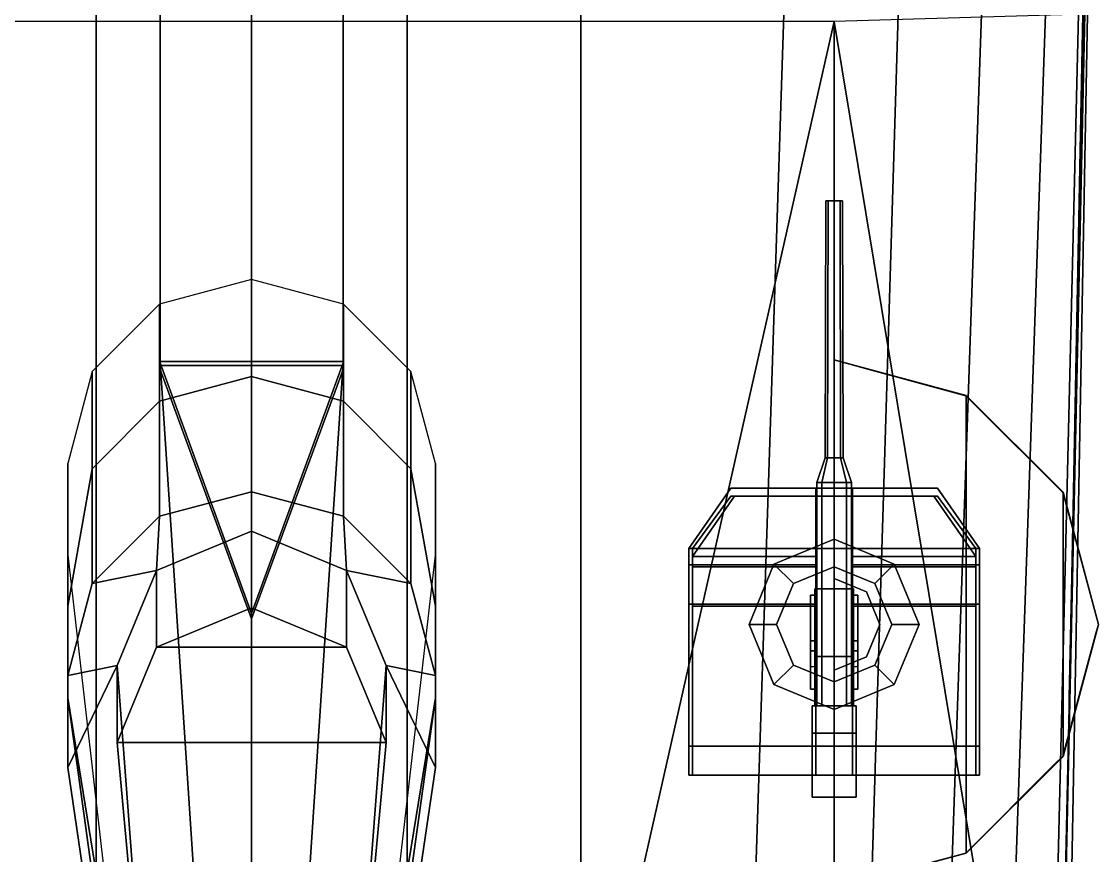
# Model space of a CAD drawing. Header units: millimetres. Extents: x -9 to 9, y -100 to 98.
# Drawn here: x -2.52 to 9.26, y -18.04 to -8.92 of the extents above; entities that cross this region are included whole.
import ezdxf

# ---------------------------------------------------------------- set-up
doc = ezdxf.new("R2010")
doc.units = ezdxf.units.MM
for name, color, linetype in [('barrel', 1, 'Continuous'), ('cables', 6, 'Continuous'), ('railings', 6, 'Continuous'), ('sleeve', 5, 'Continuous'), ('superstructure', 3, 'Continuous'), ('turret', 2, 'Continuous')]:
    doc.layers.add(name, color=color, linetype=linetype)

msp = doc.modelspace()

# ---------------------------------------------------------------- linework, layer by layer
for points in [[(-3.6, -8.84, -5.82), (-1.7, -8.84, -5.85), (-1.7, -23.54, -5.74), (-3.6, -23.54, -5.5)], [(0, -23.54, -5.97), (-1.7, -23.54, -5.74), (-1.7, -8.84, -5.85), (0, -8.84, -5.97)], [(0, -8.84, -5.97), (1.7, -8.84, -5.85), (1.7, -23.54, -5.74), (0, -23.54, -5.97)], [(3.6, -23.54, -5.5), (1.7, -23.54, -5.74), (1.7, -8.84, -5.85), (3.6, -8.84, -5.82)], [(5.34, -23.54, -5.18), (3.6, -23.54, -5.5), (3.6, -8.84, -5.82), (5.82, -8.84, -5.55)], [(6.62, -23.54, -4.65), (5.34, -23.54, -5.18), (5.82, -8.84, -5.55), (7.07, -8.84, -4.95)], [(7.47, -23.54, -4.05), (6.62, -23.54, -4.65), (7.07, -8.84, -4.95), (7.98, -8.84, -4.23)], [(8.17, -23.54, -3.2), (7.47, -23.54, -4.05), (7.98, -8.84, -4.23), (8.68, -8.84, -3.2)], [(8.69, -23.54, -1.82), (8.17, -23.54, -3.2), (8.68, -8.84, -3.2), (9.04, -8.84, -2.17)], [(8.8, -23.54, -0.89), (8.69, -23.54, -1.82), (9.04, -8.84, -2.17), (9.09, -8.84, -1.44)], [(8.79, -23.54, 4.91), (8.87, -23.54, 3.52), (9.14, -8.84, 3.52), (9.11, -8.84, 4.91)], [(8.87, -23.54, 3.52), (8.8, -23.54, -0.89), (9.09, -8.84, -1.44), (9.14, -8.84, 3.52)]]:
    msp.add_3dface(points)
at = {"layer": 'barrel'}
for points in [[(6.299, -13.69, 9.289), (6.27, -13.69, 9.36), (6.28, -10.88, 9.36), (6.306, -10.88, 9.296)], [(6.27, -13.69, 9.36), (6.299, -13.69, 9.431), (6.306, -10.88, 9.424), (6.28, -10.88, 9.36)], [(6.306, -10.88, 9.424), (6.37, -10.88, 9.45), (6.434, -10.88, 9.424), (6.28, -10.88, 9.36)], [(6.28, -10.88, 9.36), (6.434, -10.88, 9.424), (6.46, -10.88, 9.36), (6.306, -10.88, 9.296)], [(6.37, -13.69, 9.26), (6.299, -13.69, 9.289), (6.306, -10.88, 9.296), (6.37, -10.88, 9.27)], [(6.299, -13.69, 9.431), (6.37, -13.69, 9.46), (6.37, -10.88, 9.45), (6.306, -10.88, 9.424)], [(6.306, -10.88, 9.296), (6.46, -10.88, 9.36), (6.434, -10.88, 9.296), (6.37, -10.88, 9.27)], [(6.441, -13.69, 9.289), (6.37, -13.69, 9.26), (6.37, -10.88, 9.27), (6.434, -10.88, 9.296)], [(6.37, -13.69, 9.46), (6.441, -13.69, 9.431), (6.434, -10.88, 9.424), (6.37, -10.88, 9.45)], [(6.47, -13.69, 9.36), (6.441, -13.69, 9.289), (6.434, -10.88, 9.296), (6.46, -10.88, 9.36)], [(6.441, -13.69, 9.431), (6.47, -13.69, 9.36), (6.46, -10.88, 9.36), (6.434, -10.88, 9.424)], [(6.236, -13.96, 9.226), (6.18, -13.96, 9.36), (6.27, -13.69, 9.36), (6.299, -13.69, 9.289)], [(6.18, -13.96, 9.36), (6.236, -13.96, 9.494), (6.299, -13.69, 9.431), (6.27, -13.69, 9.36)], [(6.37, -13.96, 9.17), (6.236, -13.96, 9.226), (6.299, -13.69, 9.289), (6.37, -13.69, 9.26)], [(6.236, -13.96, 9.494), (6.37, -13.96, 9.55), (6.37, -13.69, 9.46), (6.299, -13.69, 9.431)], [(6.504, -13.96, 9.226), (6.37, -13.96, 9.17), (6.37, -13.69, 9.26), (6.441, -13.69, 9.289)], [(6.37, -13.96, 9.55), (6.504, -13.96, 9.494), (6.441, -13.69, 9.431), (6.37, -13.69, 9.46)], [(6.56, -13.96, 9.36), (6.504, -13.96, 9.226), (6.441, -13.69, 9.289), (6.47, -13.69, 9.36)], [(6.504, -13.96, 9.494), (6.56, -13.96, 9.36), (6.47, -13.69, 9.36), (6.441, -13.69, 9.431)], [(6.236, -13.96, 9.494), (6.18, -13.96, 9.36), (6.18, -16.4, 9.36), (6.236, -16.4, 9.494)], [(6.18, -13.96, 9.36), (6.236, -13.96, 9.226), (6.236, -16.4, 9.226), (6.18, -16.4, 9.36)], [(6.37, -13.96, 9.55), (6.236, -13.96, 9.494), (6.236, -16.4, 9.494), (6.37, -16.4, 9.55)], [(6.236, -13.96, 9.226), (6.37, -13.96, 9.17), (6.37, -16.4, 9.17), (6.236, -16.4, 9.226)], [(6.504, -13.96, 9.494), (6.37, -13.96, 9.55), (6.37, -16.4, 9.55), (6.504, -16.4, 9.494)], [(6.37, -13.96, 9.17), (6.504, -13.96, 9.226), (6.504, -16.4, 9.226), (6.37, -16.4, 9.17)], [(6.56, -13.96, 9.36), (6.504, -13.96, 9.494), (6.504, -16.4, 9.494), (6.56, -16.4, 9.36)], [(6.504, -13.96, 9.226), (6.56, -13.96, 9.36), (6.56, -16.4, 9.36), (6.504, -16.4, 9.226)], [(6.13, -16.4, 9.73), (6.13, -16.4, 8.95), (6.13, -16.7, 9.52), (6.13, -16.7, 9.73)], [(6.61, -16.4, 9.73), (6.61, -16.4, 8.95), (6.13, -16.4, 8.95), (6.13, -16.4, 9.73)], [(6.61, -16.7, 9.73), (6.61, -16.4, 9.73), (6.13, -16.4, 9.73), (6.13, -16.7, 9.73)], [(6.13, -16.4, 8.95), (6.13, -17.4, 8.95), (6.13, -17.4, 9.52), (6.13, -16.7, 9.52)], [(6.61, -16.4, 8.95), (6.61, -17.4, 8.95), (6.13, -17.4, 8.95), (6.13, -16.4, 8.95)], [(6.61, -16.7, 9.52), (6.61, -16.4, 8.95), (6.61, -16.4, 9.73), (6.61, -16.7, 9.73)], [(6.61, -17.4, 9.52), (6.61, -17.4, 8.95), (6.61, -16.4, 8.95), (6.61, -16.7, 9.52)], [(6.13, -16.7, 9.73), (6.13, -16.7, 9.52), (6.61, -16.7, 9.52), (6.61, -16.7, 9.73)], [(6.13, -16.7, 9.52), (6.13, -17.4, 9.52), (6.61, -17.4, 9.52), (6.61, -16.7, 9.52)], [(6.13, -17.4, 9.52), (6.13, -17.4, 8.95), (6.61, -17.4, 8.95), (6.61, -17.4, 9.52)]]:
    msp.add_3dface(points, dxfattribs=at)
at = {"layer": 'cables'}
for points in [[(-1, -12.65, 28.37), (-1, 2.26, 26.37), (-1, 2.26, 26.44), (-1, -12.65, 28.44)], [(-1, -12.65, 28.44), (-1, 2.26, 26.44), (-1, 2.26, 26.37), (-1, -12.65, 28.37)], [(1, -12.65, 28.37), (1, 2.26, 26.37), (1, 2.26, 26.44), (1, -12.65, 28.44)], [(1, -12.65, 28.44), (1, 2.26, 26.44), (1, 2.26, 26.37), (1, -12.65, 28.37)], [(1, -12.68, 28.41), (1, -12.635, 28.436), (-1, -12.635, 28.436), (-1, -12.68, 28.41)], [(1, -12.635, 28.436), (1, -12.635, 28.384), (-1, -12.635, 28.384), (-1, -12.635, 28.436)], [(1, -12.635, 28.384), (1, -12.68, 28.41), (-1, -12.68, 28.41), (-1, -12.635, 28.384)], [(0, -27.82, 31.31), (-1, -12.65, 28.37), (-1, -12.65, 28.44), (0, -27.82, 31.38)], [(0, -27.82, 31.38), (-1, -12.65, 28.44), (-1, -12.65, 28.37), (0, -27.82, 31.31)], [(0, -15.45, 19.15), (-1, -12.724, 28.384), (-1, -12.65, 28.37), (0, -15.39, 19.17)], [(0, -15.39, 19.17), (-1, -12.65, 28.37), (-1, -12.724, 28.384), (0, -15.45, 19.15)], [(0, -27.82, 31.38), (1, -12.65, 28.44), (1, -12.65, 28.37), (0, -27.82, 31.31)], [(0, -27.82, 31.31), (1, -12.65, 28.37), (1, -12.65, 28.44), (0, -27.82, 31.38)], [(0, -15.45, 19.15), (1, -12.724, 28.384), (1, -12.65, 28.37), (0, -15.39, 19.17)], [(0, -15.39, 19.17), (1, -12.65, 28.37), (1, -12.724, 28.384), (0, -15.45, 19.15)]]:
    msp.add_3dface(points, dxfattribs=at)
at = {"layer": 'railings'}
for points in [[(6.37, -8.92, 7.26), (6.37, -8.92, 8.29), (6.37, -9.02, 8.29), (6.37, -9.02, 7.26)], [(6.37, -9.02, 7.26), (6.37, -9.02, 8.29), (6.37, -8.92, 8.29), (6.37, -8.92, 7.26)], [(9.05, -11.49, 5.36), (9.1, -8.94, 5.36), (9.1, -8.94, 5.47), (9.05, -11.49, 5.47)], [(9.05, -11.49, 5.47), (9.1, -8.94, 5.47), (9.1, -8.94, 5.36), (9.05, -11.49, 5.36)], [(9.05, -11.49, 5.94), (9.1, -8.94, 5.94), (9.1, -8.94, 5.83), (9.05, -11.49, 5.83)], [(9.05, -11.49, 5.83), (9.1, -8.94, 5.83), (9.1, -8.94, 5.94), (9.05, -11.49, 5.94)], [(9.11, -8.84, 4.91), (9.11, -8.84, 5.94), (9.1, -8.94, 5.94), (9.1, -8.94, 4.91)], [(9.1, -8.94, 4.91), (9.1, -8.94, 5.94), (9.11, -8.84, 5.94), (9.11, -8.84, 4.91)], [(6.37, -11.33, 7.71), (6.37, -9.02, 7.71), (6.37, -9.02, 7.82), (6.37, -11.33, 7.82)], [(6.37, -11.33, 7.82), (6.37, -9.02, 7.82), (6.37, -9.02, 7.71), (6.37, -11.33, 7.71)], [(6.37, -11.33, 8.29), (6.37, -9.02, 8.29), (6.37, -9.02, 8.18), (6.37, -11.33, 8.18)], [(6.37, -11.33, 8.18), (6.37, -9.02, 8.18), (6.37, -9.02, 8.29), (6.37, -11.33, 8.29)], [(6.37, -11.43, 7.26), (6.37, -11.43, 8.29), (6.37, -11.33, 8.29), (6.37, -11.33, 7.26)], [(6.37, -11.33, 7.26), (6.37, -11.33, 8.29), (6.37, -11.43, 8.29), (6.37, -11.43, 7.26)], [(6.37, -12.62, 7.82), (6.37, -11.43, 7.82), (6.37, -11.43, 7.71), (6.37, -12.62, 7.71)], [(6.37, -12.62, 7.71), (6.37, -11.43, 7.71), (6.37, -11.43, 7.82), (6.37, -12.62, 7.82)], [(6.37, -12.62, 8.18), (6.37, -11.43, 8.18), (6.37, -11.43, 8.29), (6.37, -12.62, 8.29)], [(6.37, -12.62, 8.29), (6.37, -11.43, 8.29), (6.37, -11.43, 8.18), (6.37, -12.62, 8.18)], [(9.05, -11.59, 4.91), (9.05, -11.59, 5.94), (9.05, -11.49, 5.94), (9.05, -11.49, 4.91)], [(9.05, -11.49, 4.91), (9.05, -11.49, 5.94), (9.05, -11.59, 5.94), (9.05, -11.59, 4.91)], [(8.99, -13.9, 5.47), (9.05, -11.59, 5.47), (9.05, -11.59, 5.36), (8.99, -13.9, 5.36)], [(8.99, -13.9, 5.36), (9.05, -11.59, 5.36), (9.05, -11.59, 5.47), (8.99, -13.9, 5.47)], [(8.99, -13.9, 5.83), (9.05, -11.59, 5.83), (9.05, -11.59, 5.94), (8.99, -13.9, 5.94)], [(8.99, -13.9, 5.94), (9.05, -11.59, 5.94), (9.05, -11.59, 5.83), (8.99, -13.9, 5.83)], [(6.37, -12.62, 7.26), (6.37, -12.62, 8.29), (6.74, -12.72, 8.29), (6.74, -12.72, 7.26)], [(6.74, -12.72, 7.26), (6.74, -12.72, 8.29), (6.37, -12.62, 8.29), (6.37, -12.62, 7.26)], [(7.81, -13.01, 7.82), (6.74, -12.72, 7.82), (6.74, -12.72, 7.71), (7.81, -13.01, 7.71)], [(7.81, -13.01, 7.71), (6.74, -12.72, 7.71), (6.74, -12.72, 7.82), (7.81, -13.01, 7.82)], [(7.81, -13.01, 8.18), (6.74, -12.72, 8.18), (6.74, -12.72, 8.29), (7.81, -13.01, 8.29)], [(7.81, -13.01, 8.29), (6.74, -12.72, 8.29), (6.74, -12.72, 8.18), (7.81, -13.01, 8.18)], [(7.91, -13.11, 7.26), (7.91, -13.11, 8.29), (7.81, -13.01, 8.29), (7.81, -13.01, 7.26)], [(7.81, -13.01, 7.26), (7.81, -13.01, 8.29), (7.91, -13.11, 8.29), (7.91, -13.11, 7.26)], [(8.87, -14.07, 7.71), (7.91, -13.11, 7.71), (7.91, -13.11, 7.82), (8.87, -14.07, 7.82)], [(8.87, -14.07, 7.82), (7.91, -13.11, 7.82), (7.91, -13.11, 7.71), (8.87, -14.07, 7.71)], [(8.87, -14.07, 8.29), (7.91, -13.11, 8.29), (7.91, -13.11, 8.18), (8.87, -14.07, 8.18)], [(8.87, -14.07, 8.18), (7.91, -13.11, 8.18), (7.91, -13.11, 8.29), (8.87, -14.07, 8.29)], [(8.94, -16.31, 5.47), (8.99, -14, 5.47), (8.99, -14, 5.36), (8.94, -16.31, 5.36)], [(8.94, -16.31, 5.36), (8.99, -14, 5.36), (8.99, -14, 5.47), (8.94, -16.31, 5.47)], [(8.94, -16.31, 5.83), (8.99, -14, 5.83), (8.99, -14, 5.94), (8.94, -16.31, 5.94)], [(8.94, -16.31, 5.94), (8.99, -14, 5.94), (8.99, -14, 5.83), (8.94, -16.31, 5.83)], [(8.99, -14, 4.91), (8.99, -14, 5.94), (8.99, -13.9, 5.94), (8.99, -13.9, 4.91)], [(8.99, -13.9, 4.91), (8.99, -13.9, 5.94), (8.99, -14, 5.94), (8.99, -14, 4.91)], [(8.87, -14.07, 7.26), (8.87, -14.07, 8.29), (8.9, -14.17, 8.29), (8.9, -14.17, 7.26)], [(8.9, -14.17, 7.26), (8.9, -14.17, 8.29), (8.87, -14.07, 8.29), (8.87, -14.07, 7.26)], [(9.26, -15.51, 7.82), (8.9, -14.17, 7.82), (8.9, -14.17, 7.71), (9.26, -15.51, 7.71)], [(9.26, -15.51, 7.71), (8.9, -14.17, 7.71), (8.9, -14.17, 7.82), (9.26, -15.51, 7.82)], [(9.26, -15.51, 8.18), (8.9, -14.17, 8.18), (8.9, -14.17, 8.29), (9.26, -15.51, 8.29)], [(9.26, -15.51, 8.29), (8.9, -14.17, 8.29), (8.9, -14.17, 8.18), (9.26, -15.51, 8.18)], [(9.23, -15.61, 7.26), (9.23, -15.61, 8.29), (9.26, -15.51, 8.29), (9.26, -15.51, 7.26)], [(9.26, -15.51, 7.26), (9.26, -15.51, 8.29), (9.23, -15.61, 8.29), (9.23, -15.61, 7.26)], [(8.87, -16.95, 7.82), (9.23, -15.61, 7.82), (9.23, -15.61, 7.71), (8.87, -16.95, 7.71)], [(8.87, -16.95, 7.71), (9.23, -15.61, 7.71), (9.23, -15.61, 7.82), (8.87, -16.95, 7.82)], [(8.87, -16.95, 8.18), (9.23, -15.61, 8.18), (9.23, -15.61, 8.29), (8.87, -16.95, 8.29)], [(8.87, -16.95, 8.29), (9.23, -15.61, 8.29), (9.23, -15.61, 8.18), (8.87, -16.95, 8.18)], [(8.94, -16.31, 4.91), (8.94, -16.31, 5.94), (8.94, -16.41, 5.94), (8.94, -16.41, 4.91)], [(8.94, -16.41, 4.91), (8.94, -16.41, 5.94), (8.94, -16.31, 5.94), (8.94, -16.31, 4.91)], [(8.89, -18.72, 5.36), (8.94, -16.41, 5.36), (8.94, -16.41, 5.47), (8.89, -18.72, 5.47)], [(8.89, -18.72, 5.47), (8.94, -16.41, 5.47), (8.94, -16.41, 5.36), (8.89, -18.72, 5.36)], [(8.89, -18.72, 5.94), (8.94, -16.41, 5.94), (8.94, -16.41, 5.83), (8.89, -18.72, 5.83)], [(8.89, -18.72, 5.83), (8.94, -16.41, 5.83), (8.94, -16.41, 5.94), (8.89, -18.72, 5.94)], [(8.87, -16.95, 7.26), (8.87, -16.95, 8.29), (8.77, -17.05, 8.29), (8.77, -17.05, 7.26)], [(8.77, -17.05, 7.26), (8.77, -17.05, 8.29), (8.87, -16.95, 8.29), (8.87, -16.95, 7.26)], [(7.81, -18.01, 7.82), (8.77, -17.05, 7.82), (8.77, -17.05, 7.71), (7.81, -18.01, 7.71)], [(7.81, -18.01, 7.71), (8.77, -17.05, 7.71), (8.77, -17.05, 7.82), (7.81, -18.01, 7.82)], [(7.81, -18.01, 8.18), (8.77, -17.05, 8.18), (8.77, -17.05, 8.29), (7.81, -18.01, 8.29)], [(7.81, -18.01, 8.29), (8.77, -17.05, 8.29), (8.77, -17.05, 8.18), (7.81, -18.01, 8.18)], [(7.81, -18.01, 7.26), (7.81, -18.01, 8.29), (7.44, -18.11, 8.29), (7.44, -18.11, 7.26)], [(7.44, -18.11, 7.26), (7.44, -18.11, 8.29), (7.81, -18.01, 8.29), (7.81, -18.01, 7.26)]]:
    msp.add_3dface(points, dxfattribs=at)
at = {"layer": 'sleeve'}
for points in [[(6.16, -15.12, 9.66), (6.16, -15.12, 9.08), (6.16, -16.4, 9.08), (6.16, -16.4, 9.66)], [(6.16, -16.4, 9.08), (6.16, -15.12, 9.08), (6.58, -15.12, 9.08), (6.58, -16.4, 9.08)], [(6.58, -15.12, 9.66), (6.58, -15.12, 9.08), (6.16, -15.12, 9.08), (6.16, -15.12, 9.66)], [(6.58, -16.4, 9.66), (6.58, -15.12, 9.66), (6.16, -15.12, 9.66), (6.16, -16.4, 9.66)], [(6.58, -16.4, 9.08), (6.58, -15.12, 9.08), (6.58, -15.12, 9.66), (6.58, -16.4, 9.66)], [(6.16, -16.4, 9.66), (6.16, -16.4, 9.08), (6.58, -16.4, 9.08), (6.58, -16.4, 9.66)]]:
    msp.add_3dface(points, dxfattribs=at)
at = {"layer": 'superstructure'}
for points in [[(-6.37, -8.92, 7.26), (-3.51, -21.59, 7.26), (3.51, -21.59, 7.26), (6.37, -8.92, 7.26)], [(6.37, -39.81, 7.26), (6.37, -8.92, 7.26), (3.51, -21.59, 7.26), (3.51, -37.47, 7.26)], [(6.37, -8.92, 4.91), (8.79, -23.54, 4.91), (9.11, -8.84, 4.91), (6.37, -8.92, 4.91)], [(6.37, -39.81, 4.91), (8.63, -38.17, 4.91), (8.79, -23.54, 4.91), (6.37, -8.92, 4.91)], [(6.37, -15.01, 7.26), (6.37, -15.01, 4.91), (6.37, -8.92, 4.91), (6.37, -8.92, 7.26)], [(0, -11.74, 7.26), (-1.005, -12.009, 7.26), (-1.005, -13.07, 10.76), (0, -12.8, 10.81)], [(1.005, -12.009, 7.26), (0, -11.74, 7.26), (0, -12.8, 10.81), (1.005, -13.07, 10.76)], [(-1.005, -12.009, 7.26), (-1.741, -12.745, 7.26), (-1.741, -13.81, 10.63), (-1.005, -13.07, 10.76)], [(1.741, -12.745, 7.26), (1.005, -12.009, 7.26), (1.005, -13.07, 10.76), (1.741, -13.81, 10.63)], [(6.37, -12.62, 7.26), (7.815, -13.007, 7.26), (7.815, -13.007, 7.16), (6.37, -12.62, 7.16)], [(7.815, -13.007, 7.26), (6.37, -12.62, 7.26), (6.37, -18.4, 7.26), (7.815, -18.013, 7.26)], [(7.815, -18.013, 7.16), (6.37, -18.4, 7.16), (6.37, -12.62, 7.16), (7.815, -13.007, 7.16)], [(-1.741, -12.745, 7.26), (-2.01, -13.75, 7.26), (-2.01, -15.31, 10.45), (-1.741, -13.81, 10.63)], [(0, -12.8, 10.81), (-1.005, -13.07, 10.76), (-1.005, -14.329, 17.19), (0, -14.06, 17.25)], [(1.005, -13.07, 10.76), (0, -12.8, 10.81), (0, -14.06, 17.25), (1.005, -14.329, 17.19)], [(2.01, -13.75, 7.26), (1.741, -12.745, 7.26), (1.741, -13.81, 10.63), (2.01, -15.31, 10.45)], [(-1.005, -13.07, 10.76), (-1.741, -13.81, 10.63), (-1.741, -15.065, 17.03), (-1.005, -14.329, 17.19)], [(1.741, -13.81, 10.63), (1.005, -13.07, 10.76), (1.005, -14.329, 17.19), (1.741, -15.065, 17.03)], [(7.815, -13.007, 7.26), (8.873, -14.065, 7.26), (8.873, -14.065, 7.16), (7.815, -13.007, 7.16)], [(8.873, -14.065, 7.26), (7.815, -13.007, 7.26), (7.815, -18.013, 7.26), (8.873, -16.955, 7.26)], [(8.873, -16.955, 7.16), (7.815, -18.013, 7.16), (7.815, -13.007, 7.16), (8.873, -14.065, 7.16)], [(-2.01, -13.75, 7.26), (-2.01, -14.755, 7.26), (-2.01, -16.315, 10.26), (-2.01, -15.31, 10.45)], [(2.01, -14.755, 7.26), (2.01, -13.75, 7.26), (2.01, -15.31, 10.45), (2.01, -16.315, 10.26)], [(-1.741, -13.81, 10.63), (-2.01, -15.31, 10.45), (-2.01, -16.07, 16.82), (-1.741, -15.065, 17.03)], [(2.01, -15.31, 10.45), (1.741, -13.81, 10.63), (1.741, -15.065, 17.03), (2.01, -16.07, 16.82)], [(0, -14.06, 17.25), (-1.005, -14.329, 17.19), (-1.039, -14.921, 17.06), (0, -14.49, 17.155)], [(1.005, -14.329, 17.19), (0, -14.06, 17.25), (0, -14.49, 17.155), (1.039, -14.921, 17.06)], [(8.873, -14.065, 7.26), (9.26, -15.51, 7.26), (9.26, -15.51, 7.16), (8.873, -14.065, 7.16)], [(9.26, -15.51, 7.26), (8.873, -14.065, 7.26), (8.873, -16.955, 7.26), (9.26, -15.51, 7.26)], [(9.26, -15.51, 7.16), (8.873, -16.955, 7.16), (8.873, -14.065, 7.16), (9.26, -15.51, 7.16)], [(-1.005, -14.329, 17.19), (-1.741, -15.065, 17.03), (-1.039, -14.921, 17.06), (-1.005, -14.329, 17.19)], [(1.741, -15.065, 17.03), (1.005, -14.329, 17.19), (1.039, -14.921, 17.06), (1.741, -15.065, 17.03)], [(0, -14.49, 17.155), (-1.039, -14.921, 17.06), (-1.039, -15.761, 18.98), (0, -15.33, 19.19)], [(1.039, -14.921, 17.06), (0, -14.49, 17.155), (0, -15.33, 19.19), (1.039, -15.761, 18.98)], [(-2.01, -14.755, 7.26), (-1.4, -20.07, 7.26), (-1.4, -20.07, 9.61), (-2.01, -16.315, 10.26)], [(1.4, -20.07, 7.26), (2.01, -14.755, 7.26), (2.01, -16.315, 10.26), (1.4, -20.07, 9.61)], [(-1.741, -15.065, 17.03), (-2.01, -16.07, 16.82), (-1.47, -15.96, 16.84), (-1.039, -14.921, 17.06)], [(-1.039, -14.921, 17.06), (-1.47, -15.96, 16.84), (-1.47, -16.8, 18.49), (-1.039, -15.761, 18.98)], [(1.47, -15.96, 16.84), (1.039, -14.921, 17.06), (1.039, -15.761, 18.98), (1.47, -16.8, 18.49)], [(2.01, -16.07, 16.82), (1.741, -15.065, 17.03), (1.039, -14.921, 17.06), (1.47, -15.96, 16.84)], [(6.724, -15.156, 4.91), (6.37, -15.01, 4.91), (6.37, -15.01, 7.16), (6.724, -15.156, 7.16)], [(6.87, -15.51, 4.91), (6.724, -15.156, 4.91), (6.724, -15.156, 7.16), (6.87, -15.51, 7.16)], [(-2.01, -15.31, 10.45), (-2.01, -16.315, 10.26), (-2.01, -17.075, 16.61), (-2.01, -16.07, 16.82)], [(1.039, -15.761, 18.98), (0, -15.33, 19.19), (0, -15.33, 19.19), (-1.039, -15.761, 18.98)], [(2.01, -16.315, 10.26), (2.01, -15.31, 10.45), (2.01, -16.07, 16.82), (2.01, -17.075, 16.61)], [(6.724, -15.864, 4.91), (6.87, -15.51, 4.91), (6.87, -15.51, 7.16), (6.724, -15.864, 7.16)], [(9.26, -15.51, 7.26), (8.873, -16.955, 7.26), (8.873, -16.955, 7.16), (9.26, -15.51, 7.16)], [(1.47, -16.8, 18.49), (1.039, -15.761, 18.98), (-1.039, -15.761, 18.98), (-1.47, -16.8, 18.49)], [(6.37, -16.01, 4.91), (6.724, -15.864, 4.91), (6.724, -15.864, 7.16), (6.37, -16.01, 7.16)], [(-2.01, -17.075, 16.61), (-1.4, -21.22, 15.74), (-1.1, -20.83, 15.82), (-1.47, -15.96, 16.84)], [(-1.47, -15.96, 16.84), (-2.01, -16.07, 16.82), (-2.01, -17.075, 16.61), (-1.47, -15.96, 16.84)], [(-1.47, -15.96, 16.84), (-1.1, -20.83, 15.82), (-1.1, -20.83, 16.58), (-1.47, -16.8, 18.49)], [(1.4, -21.22, 15.74), (2.01, -17.075, 16.61), (1.47, -15.96, 16.84), (1.1, -20.83, 15.82)], [(1.1, -20.83, 15.82), (1.47, -15.96, 16.84), (1.47, -16.8, 18.49), (1.1, -20.83, 16.58)], [(2.01, -17.075, 16.61), (2.01, -16.07, 16.82), (1.47, -15.96, 16.84), (2.01, -17.075, 16.61)], [(6.37, -22.19, 7.26), (6.37, -22.19, 4.91), (6.37, -16.01, 4.91), (6.37, -16.01, 7.26)], [(-2.01, -16.315, 10.26), (-1.4, -20.71, 12.74), (-1.4, -21.22, 15.74), (-2.01, -17.075, 16.61)], [(-2.01, -16.315, 10.26), (-1.4, -20.07, 9.61), (-1.4, -20.71, 12.74)], [(1.4, -20.71, 12.74), (2.01, -16.315, 10.26), (2.01, -17.075, 16.61), (1.4, -21.22, 15.74)], [(1.4, -20.07, 9.61), (2.01, -16.315, 10.26), (1.4, -20.71, 12.74)], [(1.1, -20.83, 16.58), (1.47, -16.8, 18.49), (-1.47, -16.8, 18.49), (-1.1, -20.83, 16.58)], [(8.873, -16.955, 7.26), (7.815, -18.013, 7.26), (7.815, -18.013, 7.16), (8.873, -16.955, 7.16)], [(7.815, -18.013, 7.26), (6.37, -18.4, 7.26), (6.37, -18.4, 7.16), (7.815, -18.013, 7.16)]]:
    msp.add_3dface(points, dxfattribs=at)
at = {"layer": 'turret'}
for points in [[(5.24, -14.02, 7.69), (4.78, -14.68, 7.69), (4.78, -14.68, 9.65), (5.24, -14.02, 8.44)], [(4.78, -14.68, 9.65), (6.17, -14.68, 9.65), (6.17, -14.02, 8.44), (5.24, -14.02, 8.44)], [(7.96, -14.68, 7.69), (4.78, -14.68, 7.69), (5.24, -14.02, 7.69), (7.5, -14.02, 7.69)], [(4.82, -14.77, 9.65), (4.82, -14.68, 7.78), (5.24, -14.11, 7.78), (5.28, -14.11, 8.44)], [(6.17, -14.77, 9.65), (4.82, -14.77, 9.65), (5.28, -14.11, 8.44), (6.17, -14.11, 8.44)], [(4.82, -14.68, 7.78), (7.92, -14.68, 7.78), (7.5, -14.11, 7.78), (5.24, -14.11, 7.78)], [(5.24, -14.02, 8.44), (7.5, -14.02, 8.44), (7.5, -14.02, 7.69), (5.24, -14.02, 7.69)], [(7.46, -14.11, 8.44), (5.28, -14.11, 8.44), (5.24, -14.11, 7.78), (7.5, -14.11, 7.78)], [(6.17, -14.02, 8.44), (6.17, -14.68, 9.65), (6.17, -14.77, 9.65), (6.17, -14.11, 8.44)], [(6.57, -14.02, 8.44), (6.17, -14.02, 8.44), (6.17, -14.11, 8.44), (6.57, -14.11, 8.44)], [(6.57, -14.68, 9.65), (7.96, -14.68, 9.65), (7.5, -14.02, 8.44), (6.57, -14.02, 8.44)], [(6.57, -14.77, 9.65), (6.57, -14.68, 9.65), (6.57, -14.02, 8.44), (6.57, -14.11, 8.44)], [(7.92, -14.77, 9.65), (6.57, -14.77, 9.65), (6.57, -14.11, 8.44), (7.46, -14.11, 8.44)], [(7.92, -14.68, 7.78), (7.92, -14.77, 9.65), (7.46, -14.11, 8.44), (7.5, -14.11, 7.78)], [(7.5, -14.02, 8.44), (7.96, -14.68, 9.65), (7.96, -14.68, 7.69), (7.5, -14.02, 7.69)], [(6.37, -14.58, 7.26), (5.712, -14.852, 7.26), (5.925, -15.065, 7.39), (6.37, -14.88, 7.39)], [(5.712, -14.852, 7.69), (6.37, -14.58, 7.69), (6.37, -14.88, 7.49), (5.925, -15.065, 7.49)], [(7.028, -14.852, 7.26), (6.37, -14.58, 7.26), (6.37, -14.88, 7.39), (6.815, -15.065, 7.39)], [(6.37, -14.58, 7.69), (7.028, -14.852, 7.69), (6.815, -15.065, 7.49), (6.37, -14.88, 7.49)], [(4.78, -15.31, 7.78), (4.78, -15.29, 10.28), (4.78, -14.86, 9.87), (4.78, -14.68, 7.78)], [(4.78, -14.68, 7.78), (4.78, -14.86, 9.87), (4.78, -14.68, 9.65), (4.78, -14.68, 7.78)], [(4.78, -14.86, 9.87), (6.17, -14.86, 9.87), (6.17, -14.68, 9.65), (4.78, -14.68, 9.65)], [(4.78, -14.68, 7.69), (4.78, -16.84, 7.69), (4.78, -16.84, 7.78), (4.78, -14.68, 7.78)], [(7.96, -16.84, 7.69), (4.78, -16.84, 7.69), (4.78, -14.68, 7.69), (7.96, -14.68, 7.69)], [(4.82, -14.88, 9.78), (4.82, -15.31, 10.19), (4.82, -15.31, 7.78), (4.82, -14.68, 7.78)], [(4.82, -14.88, 9.78), (4.82, -14.68, 7.78), (4.82, -14.68, 7.78), (4.82, -14.77, 9.65)], [(4.82, -14.68, 7.78), (4.82, -16.84, 7.78), (7.92, -16.84, 7.78), (7.92, -14.68, 7.78)], [(6.17, -14.68, 9.65), (6.17, -14.86, 9.87), (6.17, -14.88, 9.78), (6.17, -14.77, 9.65)], [(6.57, -14.86, 9.87), (7.96, -14.86, 9.87), (7.96, -14.68, 9.65), (6.57, -14.68, 9.65)], [(6.57, -14.88, 9.78), (6.57, -14.86, 9.87), (6.57, -14.68, 9.65), (6.57, -14.77, 9.65)], [(7.92, -15.31, 7.78), (7.92, -15.31, 10.19), (7.92, -14.88, 9.78), (7.92, -14.68, 7.78)], [(7.92, -14.68, 7.78), (7.92, -14.88, 9.78), (7.92, -14.77, 9.65), (7.92, -14.68, 7.78)], [(7.96, -14.68, 9.65), (7.96, -14.86, 9.87), (7.96, -14.68, 7.78)], [(7.96, -14.86, 9.87), (7.96, -15.29, 10.28), (7.96, -15.31, 7.78), (7.96, -14.68, 7.78)], [(7.96, -14.68, 7.78), (7.96, -16.84, 7.78), (7.96, -16.84, 7.69), (7.96, -14.68, 7.69)], [(6.17, -14.77, 9.65), (6.17, -14.88, 9.78), (4.82, -14.88, 9.78), (4.82, -14.77, 9.65)], [(7.92, -14.77, 9.65), (7.92, -14.88, 9.78), (6.57, -14.88, 9.78), (6.57, -14.77, 9.65)], [(4.78, -15.29, 10.28), (6.17, -15.29, 10.28), (6.17, -14.86, 9.87), (4.78, -14.86, 9.87)], [(6.17, -14.88, 9.78), (6.17, -15.31, 10.19), (4.82, -15.31, 10.19), (4.82, -14.88, 9.78)], [(5.712, -14.852, 7.26), (5.44, -15.51, 7.26), (5.74, -15.51, 7.39), (5.925, -15.065, 7.39)], [(5.44, -15.51, 7.69), (5.712, -14.852, 7.69), (5.925, -15.065, 7.49), (5.74, -15.51, 7.49)], [(6.37, -14.88, 7.39), (5.925, -15.065, 7.39), (5.925, -15.065, 7.49), (6.37, -14.88, 7.49)], [(6.17, -14.86, 9.87), (6.17, -15.29, 10.28), (6.17, -15.31, 10.19), (6.17, -14.88, 9.78)], [(6.815, -15.065, 7.39), (6.37, -14.88, 7.39), (6.37, -14.88, 7.49), (6.815, -15.065, 7.49)], [(6.57, -15.29, 10.28), (7.96, -15.29, 10.28), (7.96, -14.86, 9.87), (6.57, -14.86, 9.87)], [(6.57, -15.31, 10.19), (6.57, -15.29, 10.28), (6.57, -14.86, 9.87), (6.57, -14.88, 9.78)], [(7.92, -14.88, 9.78), (7.92, -15.31, 10.19), (6.57, -15.31, 10.19), (6.57, -14.88, 9.78)], [(7.3, -15.51, 7.26), (7.028, -14.852, 7.26), (6.815, -15.065, 7.39), (7, -15.51, 7.39)], [(7.028, -14.852, 7.69), (7.3, -15.51, 7.69), (7, -15.51, 7.49), (6.815, -15.065, 7.49)], [(5.925, -15.065, 7.39), (5.74, -15.51, 7.39), (5.74, -15.51, 7.49), (5.925, -15.065, 7.49)], [(7, -15.51, 7.39), (6.815, -15.065, 7.39), (6.815, -15.065, 7.49), (7, -15.51, 7.49)], [(4.78, -16.84, 7.78), (4.78, -16.84, 10.28), (4.78, -15.29, 10.28), (4.78, -15.31, 7.78)], [(4.78, -17.16, 10.28), (6.17, -17.16, 10.28), (6.17, -15.29, 10.28), (4.78, -15.29, 10.28)], [(6.16, -15.69, 9.78), (6.16, -15.19, 8.78), (6.11, -15.19, 8.78), (6.11, -15.69, 9.78)], [(6.11, -15.19, 8.78), (6.11, -15.8, 8.78), (6.11, -16.22, 9.78), (6.11, -15.69, 9.78)], [(6.16, -15.19, 8.78), (6.16, -15.19, 7.78), (6.11, -15.19, 7.78), (6.11, -15.19, 8.78)], [(6.11, -15.19, 7.78), (6.11, -15.97, 7.78), (6.11, -15.8, 8.78), (6.11, -15.19, 8.78)], [(6.16, -16.22, 9.78), (6.16, -15.8, 8.78), (6.16, -15.19, 8.78), (6.16, -15.69, 9.78)], [(6.16, -15.8, 8.78), (6.16, -15.97, 7.78), (6.16, -15.19, 7.78), (6.16, -15.19, 8.78)], [(6.17, -15.29, 10.28), (6.17, -15.86, 10.28), (6.17, -15.86, 10.19), (6.17, -15.31, 10.19)], [(6.57, -15.86, 10.19), (6.57, -15.86, 10.28), (6.57, -15.29, 10.28), (6.57, -15.31, 10.19)], [(6.57, -17.16, 10.28), (7.96, -17.16, 10.28), (7.96, -15.29, 10.28), (6.57, -15.29, 10.28)], [(6.63, -15.69, 9.78), (6.63, -15.19, 8.78), (6.58, -15.19, 8.78), (6.58, -15.69, 9.78)], [(6.58, -15.19, 8.78), (6.58, -15.8, 8.78), (6.58, -16.22, 9.78), (6.58, -15.69, 9.78)], [(6.63, -15.19, 8.78), (6.63, -15.19, 7.78), (6.58, -15.19, 7.78), (6.58, -15.19, 8.78)], [(6.58, -15.19, 7.78), (6.58, -15.97, 7.78), (6.58, -15.8, 8.78), (6.58, -15.19, 8.78)], [(6.63, -16.22, 9.78), (6.63, -15.8, 8.78), (6.63, -15.19, 8.78), (6.63, -15.69, 9.78)], [(6.63, -15.8, 8.78), (6.63, -15.97, 7.78), (6.63, -15.19, 7.78), (6.63, -15.19, 8.78)], [(7.96, -15.29, 10.28), (7.96, -16.84, 10.28), (7.96, -16.84, 7.78), (7.96, -15.31, 7.78)], [(4.82, -15.31, 10.19), (4.82, -16.84, 10.19), (4.82, -16.84, 7.78), (4.82, -15.31, 7.78)], [(6.17, -15.31, 10.19), (6.17, -17.16, 10.19), (4.82, -17.16, 10.19), (4.82, -15.31, 10.19)], [(7.92, -15.31, 10.19), (7.92, -17.16, 10.19), (6.57, -17.16, 10.19), (6.57, -15.31, 10.19)], [(7.92, -16.84, 7.78), (7.92, -16.84, 10.19), (7.92, -15.31, 10.19), (7.92, -15.31, 7.78)], [(5.44, -15.51, 7.26), (5.712, -16.168, 7.26), (5.925, -15.955, 7.39), (5.74, -15.51, 7.39)], [(5.712, -16.168, 7.69), (5.44, -15.51, 7.69), (5.74, -15.51, 7.49), (5.925, -15.955, 7.49)], [(5.74, -15.51, 7.39), (5.925, -15.955, 7.39), (5.925, -15.955, 7.49), (5.74, -15.51, 7.49)], [(7.028, -16.168, 7.26), (7.3, -15.51, 7.26), (7, -15.51, 7.39), (6.815, -15.955, 7.39)], [(6.815, -15.955, 7.39), (7, -15.51, 7.39), (7, -15.51, 7.49), (6.815, -15.955, 7.49)], [(7.3, -15.51, 7.69), (7.028, -16.168, 7.69), (6.815, -15.955, 7.49), (7, -15.51, 7.49)], [(6.11, -15.69, 9.78), (6.11, -16.22, 9.78), (6.16, -16.22, 9.78), (6.16, -15.69, 9.78)], [(6.58, -15.69, 9.78), (6.58, -16.22, 9.78), (6.63, -16.22, 9.78), (6.63, -15.69, 9.78)], [(6.11, -16.22, 9.78), (6.11, -15.8, 8.78), (6.16, -15.8, 8.78), (6.16, -16.22, 9.78)], [(6.11, -15.8, 8.78), (6.11, -15.97, 7.78), (6.16, -15.97, 7.78), (6.16, -15.8, 8.78)], [(6.17, -15.86, 10.28), (6.57, -15.86, 10.28), (6.57, -15.86, 10.19), (6.17, -15.86, 10.19)], [(6.17, -17.16, 10.28), (6.57, -17.16, 10.28), (6.57, -15.86, 10.28), (6.17, -15.86, 10.28)], [(6.57, -15.86, 10.19), (6.57, -17.16, 10.19), (6.17, -17.16, 10.19), (6.17, -15.86, 10.19)], [(6.58, -16.22, 9.78), (6.58, -15.8, 8.78), (6.63, -15.8, 8.78), (6.63, -16.22, 9.78)], [(6.58, -15.8, 8.78), (6.58, -15.97, 7.78), (6.63, -15.97, 7.78), (6.63, -15.8, 8.78)], [(5.712, -16.168, 7.26), (6.37, -16.44, 7.26), (6.37, -16.14, 7.39), (5.925, -15.955, 7.39)], [(6.37, -16.44, 7.69), (5.712, -16.168, 7.69), (5.925, -15.955, 7.49), (6.37, -16.14, 7.49)], [(5.925, -15.955, 7.39), (6.37, -16.14, 7.39), (6.37, -16.14, 7.49), (5.925, -15.955, 7.49)], [(6.37, -16.44, 7.26), (7.028, -16.168, 7.26), (6.815, -15.955, 7.39), (6.37, -16.14, 7.39)], [(6.37, -16.14, 7.39), (6.815, -15.955, 7.39), (6.815, -15.955, 7.49), (6.37, -16.14, 7.49)], [(7.028, -16.168, 7.69), (6.37, -16.44, 7.69), (6.37, -16.14, 7.49), (6.815, -15.955, 7.49)], [(4.82, -16.84, 7.78), (4.82, -16.84, 9.93), (4.78, -16.84, 9.93), (4.78, -16.84, 7.69)], [(7.92, -16.84, 7.78), (4.82, -16.84, 7.78), (4.78, -16.84, 7.69), (7.96, -16.84, 7.69)], [(4.78, -17.16, 9.93), (4.78, -17.16, 10.28), (4.78, -16.84, 10.28), (4.78, -16.84, 9.93)], [(4.82, -16.84, 9.93), (4.82, -17.16, 9.93), (4.78, -17.16, 9.93), (4.78, -16.84, 9.93)], [(4.82, -16.84, 10.19), (4.82, -17.16, 10.19), (4.82, -17.16, 9.93), (4.82, -16.84, 9.93)], [(7.96, -16.84, 9.93), (7.92, -16.84, 9.93), (7.92, -16.84, 7.78), (7.96, -16.84, 7.69)], [(7.92, -17.16, 9.93), (7.92, -17.16, 10.19), (7.92, -16.84, 10.19), (7.92, -16.84, 9.93)], [(7.96, -16.84, 9.93), (7.96, -17.16, 9.93), (7.92, -17.16, 9.93), (7.92, -16.84, 9.93)], [(7.96, -16.84, 10.28), (7.96, -17.16, 10.28), (7.96, -17.16, 9.93), (7.96, -16.84, 9.93)], [(4.82, -17.16, 9.93), (4.82, -17.16, 10.19), (4.78, -17.16, 10.28), (4.78, -17.16, 9.93)], [(4.82, -17.16, 10.19), (7.92, -17.16, 10.19), (7.96, -17.16, 10.28), (4.78, -17.16, 10.28)], [(7.96, -17.16, 10.28), (7.92, -17.16, 10.19), (7.92, -17.16, 9.93), (7.96, -17.16, 9.93)]]:
    msp.add_3dface(points, dxfattribs=at)

doc.saveas('drawing.dxf')
